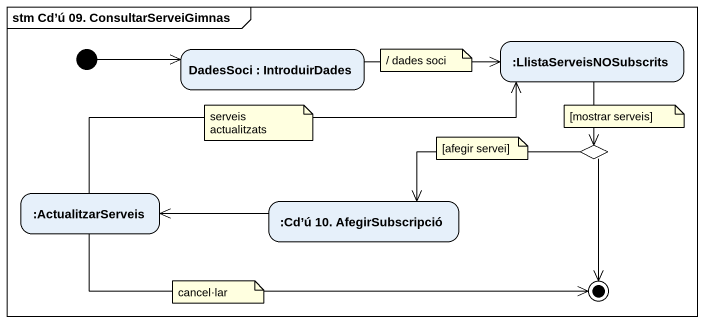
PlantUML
@startuml
mainframe stm Cd’ú 09. ConsultarServeiGimnas
hide empty description
state "DadesSoci : IntroduirDades" as DadesSoci
state ":LlistaServeisNOSubscrits" as LlistaServeisNOSubscrits
state choice1 <<choice>>
state ":ActualitzarServeis" as ActualitzarServeis
state ":Cd’ú 10. AfegirSubscripció" as Cd_ú_10_AfegirSubscripció
[*] -right-> DadesSoci
DadesSoci -right-> LlistaServeisNOSubscrits
LlistaServeisNOSubscrits --> choice1
choice1 -left-> Cd_ú_10_AfegirSubscripció
ActualitzarServeis -right-> LlistaServeisNOSubscrits
Cd_ú_10_AfegirSubscripció -left-> ActualitzarServeis
choice1 --> [*]
ActualitzarServeis -right-> [*]
note as N1
  / dades soci
end note
note as N2
  serveis actualitzats
end note
note as N3
  [mostrar serveis]
end note
note as N4
  [afegir servei]
end note
note as N5
  cancel·lar
end note
@enduml
